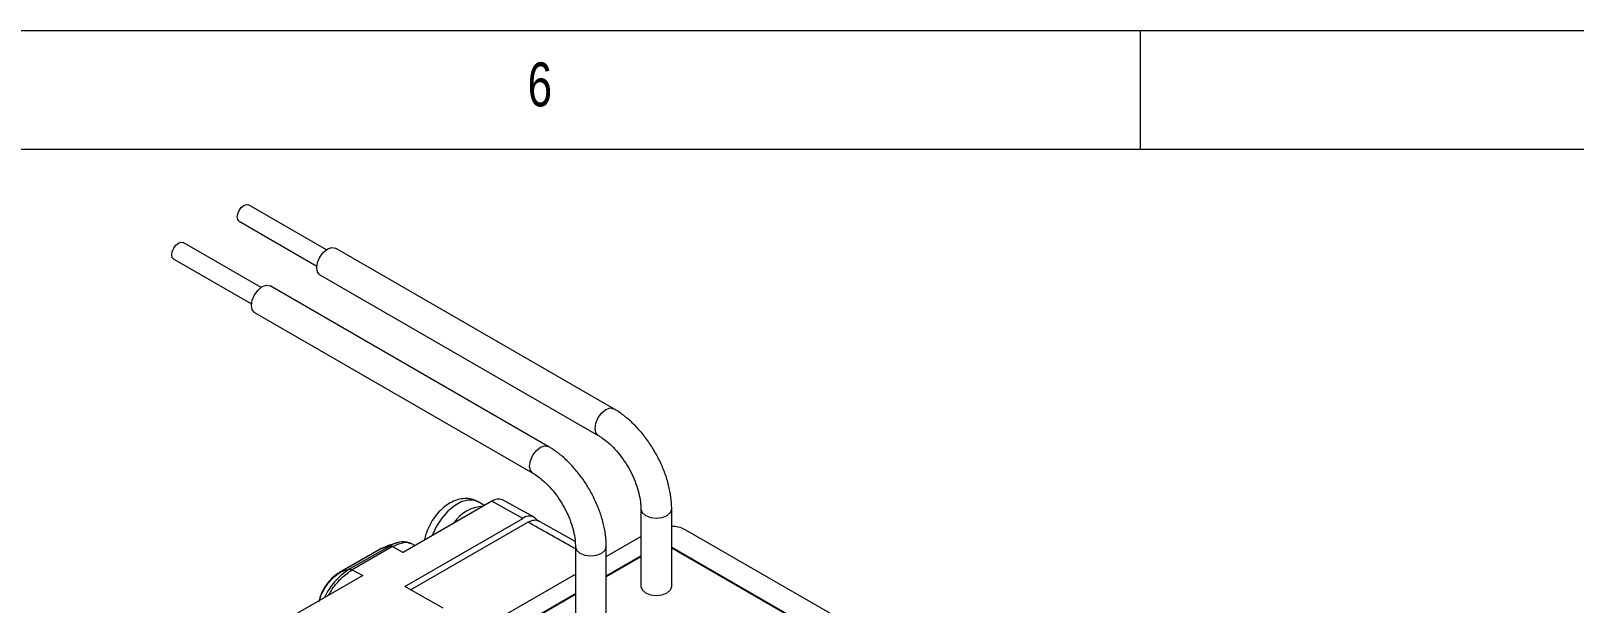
# Model space of a CAD drawing. Header units: inches. Extents: x 0.2 to 16.3, y 0.2 to 11.5.
# Drawn here: x 10.363 to 12.925, y 10.546 to 11.496 of the extents above; entities that cross this region are included whole.
import ezdxf

# ---------------------------------------------------------------- set-up
doc = ezdxf.new("R2010")
doc.units = ezdxf.units.IN
doc.header["$MEASUREMENT"] = 0
doc.styles.add('SLDTEXTSTYLE2', font='TXT', dxfattribs={"width": 0.75})

msp = doc.modelspace()

# ---------------------------------------------------------------- linework, layer by layer
at = {"color": 7, "linetype": 'Continuous', "lineweight": 18}
for p, q in [((16.3386, 11.4961), (0.1969, 11.4961)), ((12.2047, 11.4961), (12.2047, 11.2992)), ((16.1516, 11.2992), (0.3937, 11.2992)), ((10.8537, 11.1325), (10.7246, 11.2071)), ((10.7089, 11.1798), (10.838, 11.1053)), ((10.7452, 11.0699), (10.616, 11.1444)), ((10.6003, 11.1171), (10.7294, 11.0426)), ((11.3306, 10.8686), (10.8687, 11.1352)), ((11.222, 10.8059), (10.7602, 11.0726)), ((10.8431, 11.0909), (11.305, 10.8243)), ((10.7346, 11.0282), (11.1964, 10.7616)), ((11.1285, 10.7152), (10.9811, 10.6301)), ((11.1161, 10.7081), (11.1059, 10.714)), ((11.18, 10.6865), (11.1285, 10.7152)), ((11.1985, 10.6885), (11.1463, 10.7171)), ((10.9837, 10.5732), (11.18, 10.6865)), ((11.2666, 10.6483), (11.2048, 10.6827)), ((11.3757, 10.7018), (11.3757, 10.5732)), ((11.4269, 10.5732), (11.4269, 10.7018)), ((10.9935, 10.5678), (11.1883, 10.6802)), ((11.3183, 10.6233), (11.3757, 10.6565)), ((11.45, 10.6672), (11.7368, 10.5017)), ((10.9424, 10.6352), (10.8751, 10.5964)), ((10.945, 10.6364), (10.8779, 10.5977)), ((10.9588, 10.6406), (10.8917, 10.6019)), ((10.9637, 10.6398), (10.8967, 10.6011)), ((10.9501, 10.6388), (10.9421, 10.6351)), ((10.9588, 10.6406), (10.945, 10.6364)), ((10.9671, 10.6446), (10.9536, 10.6401)), ((10.9637, 10.6398), (10.9811, 10.6301)), ((10.9725, 10.6464), (10.9687, 10.6451)), ((11.0005, 10.6414), (10.9956, 10.6441)), ((11.2671, 10.6391), (11.2671, 10.5105)), ((11.3183, 10.5105), (11.3183, 10.6391)), ((11.4269, 10.6388), (11.695, 10.484)), ((11.6922, 10.484), (11.4269, 10.6372)), ((11.3183, 10.5912), (11.3757, 10.6243)), ((11.3757, 10.6227), (11.3183, 10.5896)), ((10.914, 10.5914), (10.7666, 10.5063)), ((10.8779, 10.5977), (10.8917, 10.6019)), ((10.8967, 10.6011), (10.914, 10.5914)), ((11.0937, 10.4937), (11.2671, 10.5938)), ((11.0478, 10.5376), (10.9837, 10.5732)), ((11.1299, 10.4824), (11.2671, 10.5617)), ((11.2671, 10.56), (11.1327, 10.4824)), ((10.8427, 10.5534), (10.8414, 10.5495))]:
    msp.add_line(p, q, dxfattribs=at)
at = {"color": 8, "linetype": 'Continuous', "lineweight": 18}
for p, q in [((10.945, 10.6364), (10.9502, 10.6387)), ((10.8757, 10.5962), (10.8779, 10.5977))]:
    msp.add_line(p, q, dxfattribs=at)
at = {"color": 7, "linetype": 'Continuous', "lineweight": 18, "flags": 128}
for points in [[(10.7089, 11.1798), (10.7089, 11.1798), (10.7065, 11.1826), (10.7056, 11.187), (10.7065, 11.1924), (10.7089, 11.198), (10.7125, 11.2029), (10.7167, 11.2063), (10.721, 11.2078), (10.7246, 11.2071)], [(10.6003, 11.1171), (10.6003, 11.1171), (10.5979, 11.1199), (10.597, 11.1243), (10.5979, 11.1297), (10.6003, 11.1353), (10.6039, 11.1402), (10.6082, 11.1436), (10.6124, 11.1451), (10.616, 11.1444)], [(10.8378, 11.1026), (10.8392, 11.1114), (10.8431, 11.1205), (10.849, 11.1284), (10.8559, 11.134), (10.8629, 11.1364), (10.8687, 11.1352)], [(10.8431, 11.0909), (10.8431, 11.0909), (10.8392, 11.0954), (10.8378, 11.1026)], [(10.7293, 11.04), (10.7306, 11.0487), (10.7346, 11.0578), (10.7404, 11.0657), (10.7474, 11.0713), (10.7543, 11.0737), (10.7602, 11.0726)], [(10.7346, 11.0282), (10.7346, 11.0282), (10.7306, 11.0328), (10.7293, 11.04)], [(11.3757, 10.5732), (11.3777, 10.5676), (11.3832, 10.5628)], [(11.3832, 10.5628), (11.3915, 10.5596), (11.4013, 10.5584), (11.4111, 10.5596), (11.4194, 10.5628), (11.4249, 10.5676), (11.4269, 10.5732)]]:
    msp.add_lwpolyline(points, dxfattribs=at)
at = {"color": 8, "linetype": 'Continuous', "lineweight": 18, "flags": 128}
for points in [[(11.2997, 10.836), (11.3011, 10.8448), (11.305, 10.8538), (11.3109, 10.8618), (11.3178, 10.8674), (11.3247, 10.8698), (11.3306, 10.8686), (11.3306, 10.8686)], [(11.3049, 10.8243), (11.3011, 10.8288), (11.2997, 10.836)], [(11.1911, 10.7733), (11.1925, 10.7821), (11.1964, 10.7912), (11.2023, 10.7991), (11.2092, 10.8047), (11.2161, 10.8071), (11.222, 10.8059), (11.222, 10.8059)], [(11.1964, 10.7617), (11.1925, 10.7661), (11.1911, 10.7733)], [(11.1059, 10.714), (11.0987, 10.7167), (11.0887, 10.7169), (11.0777, 10.7138), (11.0664, 10.7074), (11.0554, 10.6982), (11.0452, 10.6866), (11.0364, 10.6733), (11.0296, 10.659), (11.0291, 10.6579)], [(11.3757, 10.7018), (11.3777, 10.6962), (11.3832, 10.6914)], [(11.3832, 10.6914), (11.3915, 10.6882), (11.4013, 10.687), (11.4111, 10.6882), (11.4194, 10.6914), (11.4249, 10.6962), (11.4269, 10.7018), (11.4269, 10.7018)], [(11.2671, 10.6391), (11.2691, 10.6335), (11.2746, 10.6287)], [(11.2746, 10.6287), (11.2829, 10.6255), (11.2927, 10.6244), (11.3025, 10.6255), (11.3108, 10.6287), (11.3164, 10.6335), (11.3183, 10.6391), (11.3183, 10.6391)]]:
    msp.add_lwpolyline(points, dxfattribs=at)
at = {"color": 7, "linetype": 'Continuous', "lineweight": 18}
for centre, radius, start, end in [((11.1391, 10.7003), 0.0183, 66.728, 125.5268), ((11.1169, 10.6454), 0.0614, 92.9428, 147.0518), ((11.1903, 10.674), 0.0163, 35.3405, 129.6042)]:
    msp.add_arc(centre, radius, start, end, dxfattribs=at)
for points, knots in [([(11.4269, 10.7018), (11.4268, 10.7052), (11.4266, 10.7149), (11.4243, 10.7315), (11.4194, 10.7513), (11.4122, 10.7711), (11.403, 10.7904), (11.392, 10.8088), (11.3795, 10.826), (11.3656, 10.8416), (11.3508, 10.855), (11.339, 10.8636), (11.3322, 10.8677), (11.3306, 10.8686)], [0, 0, 0, 0, 0.055727, 0.158256, 0.260466, 0.362302, 0.463831, 0.565264, 0.666849, 0.768796, 0.871396, 0.969105, 1, 1, 1, 1]), ([(11.305, 10.8243), (11.3069, 10.8232), (11.3123, 10.8198), (11.3218, 10.8125), (11.3329, 10.8017), (11.3434, 10.7889), (11.3531, 10.7746), (11.3613, 10.7594), (11.3679, 10.7437), (11.3725, 10.7283), (11.3753, 10.714), (11.3756, 10.7057), (11.3757, 10.7018)], [0, 0, 0, 0, 0.054087, 0.158279, 0.263588, 0.369996, 0.477179, 0.584722, 0.692141, 0.798891, 0.904551, 1, 1, 1, 1]), ([(11.3183, 10.6391), (11.3182, 10.6425), (11.318, 10.6522), (11.3157, 10.6688), (11.3108, 10.6887), (11.3036, 10.7084), (11.2944, 10.7277), (11.2835, 10.7461), (11.2709, 10.7633), (11.257, 10.7789), (11.2422, 10.7924), (11.2304, 10.801), (11.2236, 10.805), (11.222, 10.8059)], [0, 0, 0, 0, 0.055727, 0.158256, 0.260466, 0.362302, 0.463831, 0.565264, 0.666849, 0.768796, 0.871396, 0.969105, 1, 1, 1, 1]), ([(11.1964, 10.7616), (11.1983, 10.7605), (11.2038, 10.7572), (11.2132, 10.7498), (11.2243, 10.739), (11.2349, 10.7262), (11.2445, 10.712), (11.2527, 10.6967), (11.2593, 10.681), (11.264, 10.6656), (11.2667, 10.6513), (11.267, 10.643), (11.2671, 10.6391)], [0, 0, 0, 0, 0.054087, 0.158279, 0.263588, 0.369996, 0.477179, 0.584722, 0.692141, 0.798891, 0.904551, 1, 1, 1, 1]), ([(11.1059, 10.7135), (11.1039, 10.7147), (11.0987, 10.7179), (11.089, 10.7197), (11.078, 10.7193), (11.0669, 10.7163), (11.056, 10.7107), (11.0453, 10.7025), (11.0356, 10.692), (11.0272, 10.6797), (11.0209, 10.6662), (11.0173, 10.6563), (11.0168, 10.6512), (11.0167, 10.6507)], [0, 0, 0, 0, 0.059812, 0.152237, 0.243291, 0.33737, 0.437689, 0.544667, 0.65495, 0.76537, 0.876248, 0.988778, 1, 1, 1, 1]), ([(11.1883, 10.6802), (11.1911, 10.6815), (11.1967, 10.684), (11.2028, 10.6841), (11.2052, 10.6822), (11.2057, 10.6818)], [0, 0, 0, 0, 0.436701, 0.873404, 1, 1, 1, 1]), ([(11.45, 10.6672), (11.446, 10.6692), (11.4392, 10.6725), (11.4305, 10.6731), (11.4269, 10.6733)], [0, 0, 0, 0, 0.592667, 1, 1, 1, 1]), ([(10.9502, 10.6387), (10.9511, 10.6392), (10.9524, 10.6399), (10.9534, 10.64), (10.9537, 10.64)], [0, 0, 0, 0, 0.763439, 1, 1, 1, 1]), ([(10.9917, 10.6449), (10.9898, 10.6458), (10.9841, 10.6486), (10.9766, 10.6471), (10.9716, 10.6461)], [0, 0, 0, 0, 0.321883, 1, 1, 1, 1]), ([(10.8758, 10.5968), (10.8724, 10.5946), (10.8651, 10.5899), (10.8548, 10.5788), (10.8474, 10.5671), (10.8432, 10.5567), (10.8423, 10.5514), (10.8418, 10.5487)], [0, 0, 0, 0, 0.20444, 0.43169, 0.692093, 0.838771, 1, 1, 1, 1])]:
    msp.add_open_spline(points, degree=3, knots=knots, dxfattribs=at)
at = {"color": 8, "linetype": 'Continuous', "lineweight": 18}
for points, knots in [([(11.2671, 10.6359), (11.2644, 10.6375), (11.2381, 10.6523), (11.2119, 10.667), (11.1883, 10.6802)], [0, 0, 0, 0, 0.1055807, 1, 1, 1, 1]), ([(10.9716, 10.6458), (10.9703, 10.6456), (10.9663, 10.6447), (10.9618, 10.6423), (10.9588, 10.6406)], [0, 0, 0, 0, 0.317534, 1, 1, 1, 1]), ([(10.9637, 10.6398), (10.9693, 10.6423), (10.9806, 10.6474), (10.9917, 10.6475), (10.9951, 10.6441), (10.9954, 10.6437)], [0, 0, 0, 0, 0.466349, 0.949327, 1, 1, 1, 1]), ([(10.8424, 10.5501), (10.8428, 10.5518), (10.8437, 10.556), (10.847, 10.5634), (10.8515, 10.5714), (10.8582, 10.5808), (10.8673, 10.5906), (10.8746, 10.5954), (10.8779, 10.5977)], [0, 0, 0, 0, 0.104163, 0.258144, 0.403502, 0.540616, 0.78707, 1, 1, 1, 1]), ([(10.8917, 10.6019), (10.8887, 10.6), (10.8826, 10.5961), (10.8735, 10.588), (10.8651, 10.5786), (10.8567, 10.5676), (10.8529, 10.5594), (10.8508, 10.5549)], [0, 0, 0, 0, 0.19296, 0.385154, 0.577278, 0.769651, 1, 1, 1, 1]), ([(10.858, 10.5591), (10.8598, 10.5624), (10.8653, 10.573), (10.8792, 10.5889), (10.8909, 10.597), (10.8967, 10.6011)], [0, 0, 0, 0, 0.188477, 0.6002221, 1, 1, 1, 1])]:
    msp.add_open_spline(points, degree=3, knots=knots, dxfattribs=at)
at = {"color": 7, "linetype": 'Continuous', "lineweight": 18}
for points in [[(10.9588, 10.6406), (10.9596, 10.6408), (10.9611, 10.641), (10.9628, 10.6402), (10.9637, 10.6398)], [(10.8917, 10.6019), (10.8925, 10.602), (10.894, 10.6023), (10.8958, 10.6015), (10.8967, 10.6011)]]:
    msp.add_open_spline(points, degree=3, dxfattribs=at)

# ---------------------------------------------------------------- texts
at = {"color": 7, "linetype": 'Continuous', "lineweight": 0, "insert": (11.1877, 11.4436), "char_height": 0.0729, "attachment_point": 1, "style": 'SLDTEXTSTYLE2'}
msp.add_mtext('6', dxfattribs=at)

doc.saveas('drawing.dxf')
